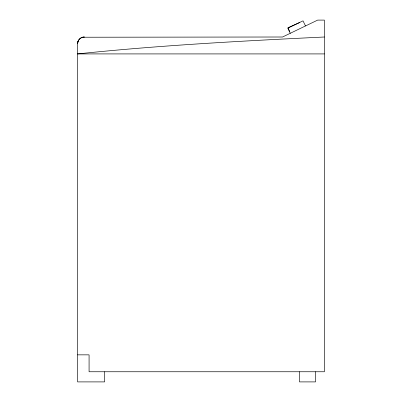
<?xml version="1.0" encoding="UTF-8"?>
<svg xmlns="http://www.w3.org/2000/svg" width="402" height="402" viewBox="0 0 402 402"><rect width="100%" height="100%" fill="white"/><g stroke="black" fill="none" stroke-linecap="round" stroke-linejoin="round"><path stroke-width="0.6" d="M78.099 41.18L77.581 43.768L77.581 381.9L104.631 381.9L104.631 371.755M299.49 22.597L287.973 27.748L289.686 31.577M82.596 37.235L282.551 37.004L317.66 20.1L324.419 20.1L324.419 371.755L89.078 371.755L89.078 354.85L77.581 354.85M324.419 37.004C242.044 40.969 159.624 45.3 77.581 53.913L324.419 53.913M305.495 25.959L303.033 20.844L287.817 28.17L290.279 33.286M315.55 371.755L315.55 381.9L299.47 381.9L299.47 371.755M79.561 38.989L78.978 39.652A6.764 6.764 0 0 0 77.581 43.768A6.764 6.754 -90 0 1 84.34 37.004A6.764 6.764 0 0 0 80.229 38.406L79.561 38.989"/></g></svg>
